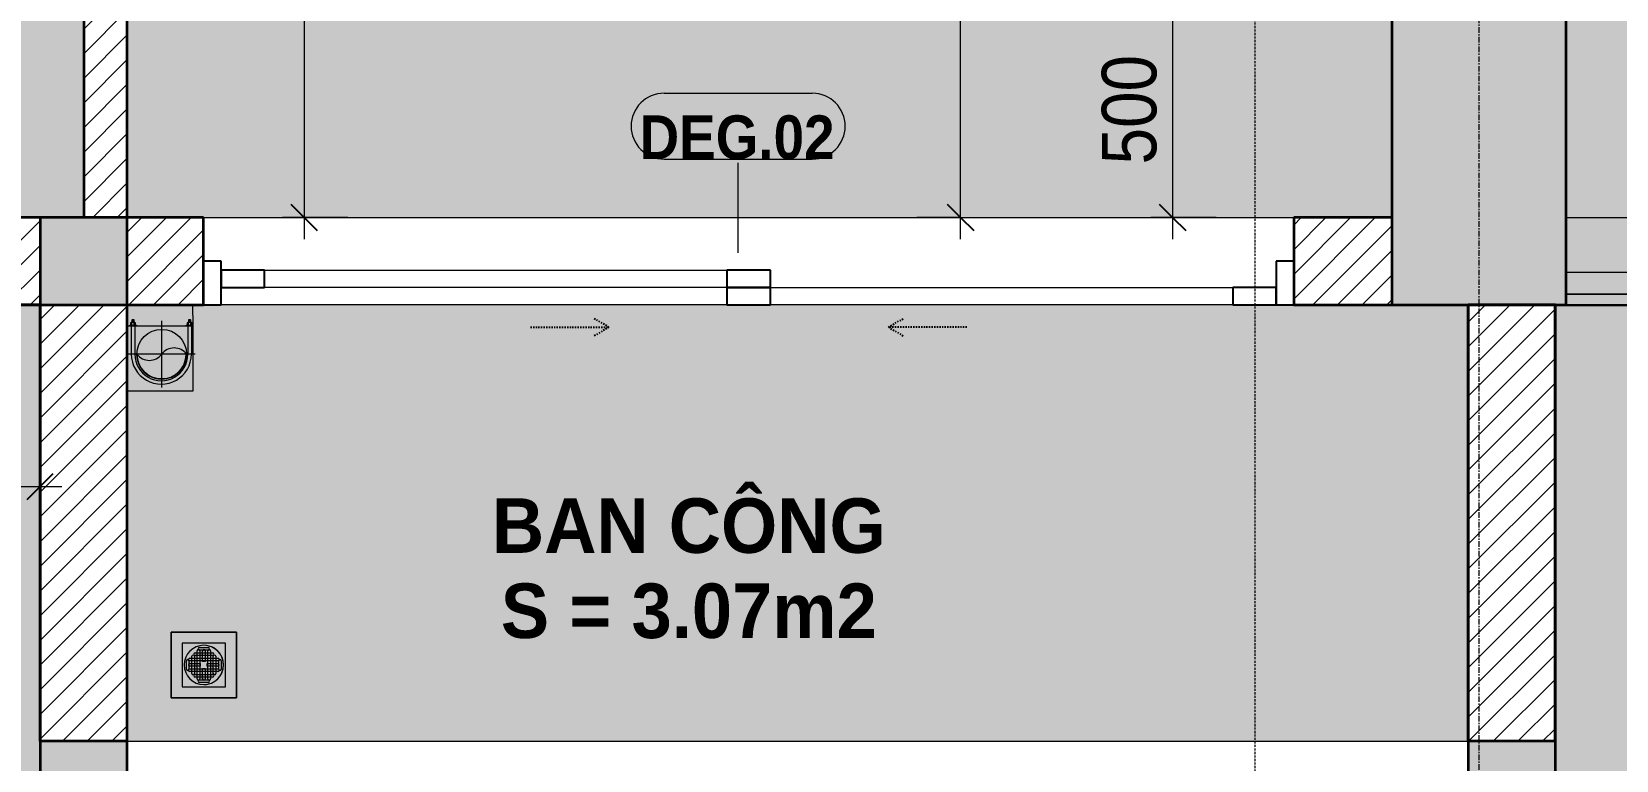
# Model space of a CAD drawing. Header units: millimetres. Extents: x 50254 to 245170, y 481 to 78637.
# Drawn here: x 57633 to 61267, y 23493 to 25163 of the extents above; entities that cross this region are included whole.
import ezdxf

# ---------------------------------------------------------------- set-up
doc = ezdxf.new("R2010")
doc.units = ezdxf.units.MM
for name, pattern in [('Dash', [6, 3, -3]), ('Dash Dot 3_16_', [7.9375, 4.7625, -1.5875, 0, -1.5875]), ('Grid Line', [22.225, 12.7, -3.175, 3.175, -3.175]), ('IMPORT-CENTER _3_', [10.16, 6.35, -1.27, 1.27, -1.27])]:
    doc.linetypes.add(name, pattern=pattern)
for name, color, linetype, lineweight in [('0-1', 7, 'Continuous', 5), ('A-ANNO-DIMS', 211, 'Continuous', 9), ('A-ANNO-DIMS-50', 211, 'Continuous', 9), ('A-DETL-GENF-1', 7, 'Continuous', 18), ('A-DETL-GENF-5', 9, 'Continuous', 18), ('A-DETL-MEDM', 33, 'Continuous', 35), ('A-DETL-THIN', 151, 'Continuous', 18), ('A-DOOR', 31, 'Continuous', 18), ('A-DOOR-4', 31, 'Continuous', 25), ('A-DOOR-FRAM', 31, 'Continuous', 25), ('A-DOOR-HDLN', 31, 'Dash', 25), ('A-DOOR-IDEN', 31, 'Continuous', 9), ('A-FLOR', 192, 'Continuous', 18), ('A-FLOR-2', 7, 'Continuous', 18), ('A-FLOR-HRAL', 11, 'Continuous', 18), ('A-FLOR-HRAL-1', 9, 'Continuous', 18), ('A-WALL', 113, 'Continuous', 18), ('A-WALL-3', 9, 'Continuous', 18), ('A-WALL-4', 250, 'Continuous', 35), ('A-WALL-6', 113, 'Continuous', 35), ('A-WALL-PATT-1', 9, 'Continuous', 18), ('A-WALL-PATT-2', 111, 'Continuous', 18), ('G-ANNO-SYMB-1', 111, 'Dash Dot 3_16_', 18), ('G-ANNO-TEXT-1', 7, 'Continuous', 9), ('G-IMPT', 8, 'Continuous', 18), ('G-IMPT-3', 8, 'IMPORT-CENTER _3_', 18), ('M-EQPM', 50, 'Continuous', 18), ('M-EQPM-1', 7, 'Continuous', 18), ('S-COLS', 52, 'Continuous', 18), ('S-COLS-6', 52, 'Continuous', 35), ('S-GRID-1', 1, 'Grid Line', 9)]:
    doc.layers.add(name, color=color, linetype=linetype, lineweight=lineweight)
doc.layers.add('A-DETL-GENF-2', color=7, linetype='Continuous', lineweight=18, transparency=0.2)
doc.styles.add('Arial_B', font='arialbd.ttf', dxfattribs={"width": 0.95, "height": 125})
doc.styles.add('Arial_B_1', font='arialbd.ttf', dxfattribs={"width": 0.9, "height": 100})
doc.styles.add('UTM Avo', font='', dxfattribs={"width": 0.9, "height": 125})
doc.styles.get('UTM Avo').set_extended_font_data('UTM Avo')
doc.dimstyles.new('1_Dim_chi_tiet_2_5', dxfattribs={"dimscale": 304.8, "dimtxt": 124.912619, "dimasz": 0.19685, "dimexe": 0.164042, "dimexo": 0.0625, "dimgap": 0.016404, "dimtad": 1, "dimdec": 0, "dimrnd": 5, "dimzin": 0, "dimdsep": 46, "dimtxsty": 'UTM Avo', "dimblk1": 'OBLIQUE', "dimblk2": 'OBLIQUE', "dimsah": 1, "dimcen": 0.09, "dimdle": 0.164042, "dimazin": 0, "dimtfac": 1, "dimtdec": 4, "dimtix": 1, "dimtmove": 0, "dimatfit": 3, "dimfxl": 0.328084, "dimfxlon": 1, "dimtvp": 1, "dimtolj": 1, "dimtzin": 0, "dimarcsym": 2})
pattern_1 = [(45, (0, 0), (-28.284271, 28.284271), [])]
pattern_2 = [(50, (0, 0), (364.3679, -31.8783), [38.1, -419.1]), (355, (0, 0), (-70.4859, 382.1133), [30.48, -335.28]), (100.451, (30.36, -2.66), (293.885, 350.2334), [32.38, -356.18]), (46.184, (0, 101.6), (542.1585, -84.0858), [57.15, -628.65]), (96.636, (45.2, 94.6), (474.805, 494.8554), [48.57, -534.27]), (351.184, (0, 101.6), (474.81, 494.85), [45.72, -502.92]), (21, (50.8, 76.2), (303.2285, -204.5305), [38.1, -419.1]), (326, (50.8, 76.2), (123.6039, 368.376), [30.48, -335.28]), (71.451, (76.07, 59.16), (426.8341, 163.8427), [32.38, -356.18]), (37.5, (0, 0), (6.17665, 169.11015), [3.353, -327.863, 3.353, -337.007, -336.55]), (37.5, (0, 0), (6.17665, 169.11015), [-671.576, 3.353, -333.197]), (7.5, (0, 0), (133.63888, 200.3615), [3.353, -190.703, 3.353, -320.243, -128.27]), (7.5, (0, 0), (133.63888, 200.3615), [-517.652, 3.353, -124.917]), (327.5, (-113.28, 0), (271.18182, -11.45836), [3.353, -123.647, 3.353, -392.887, -525.78]), (327.5, (-113.28, 0), (271.18182, -11.45836), [-523.24, 3.353, -522.427]), (317.5, (-164.08, 0), (296.2585, 50.85285), [3.353, -161.747, 3.353, -259.791, -373.38]), (317.5, (-164.08, 0), (296.2585, 50.85285), [-428.244, 3.353, -370.027]), (45, (0, 0), (-125.7236, 125.7236), []), (45, (0, 190.5), (-125.7236, 125.7236), [])]

# ---------------------------------------------------------------- blocks, each defined once
blk = doc.blocks.new('NCV_TKTC_KET CAU_rvt-1-TKCS_CĂN HỘ LOẠI 1 - MẶT BẰNG')
at = {"layer": 'A-FLOR'}
blk.add_line((61127.6, 24535.3), (61659.2, 24535.3), dxfattribs=at)
at = {"layer": 'S-COLS'}
for p, q in [((61152.6, 24611.9), (61152.6, 25536.9)), ((61127.6, 24536.9), (61152.6, 24536.9)), ((61152.6, 24536.9), (61152.6, 24561.9))]:
    blk.add_line(p, q, dxfattribs=at)
blk = doc.blocks.new('THU NUOC - THU NUOC-455054-TKCS_CĂN HỘ LOẠI 1 - MẶT BẰNG')
at = {"layer": 'M-EQPM-1'}
for p, q in [((-66.3, -70.6), (-66.3, 79.4)), ((-66.3, 79.4), (83.7, 79.4)), ((83.7, 79.4), (83.7, -70.6)), ((58.7, 54.4), (-41.3, 54.4)), ((-41.3, 54.4), (-41.3, -45.6)), ((-1.1, 44.5), (18.5, 44.5)), ((18.5, 38.5), (-1.1, 38.5)), ((58.7, -45.6), (58.7, 54.4)), ((-23.3, 19.6), (40.9, 19.6)), ((40.9, 13.6), (-23.3, 13.6)), ((-23.3, 7.2), (0.7, 7.2)), ((0.7, 1.2), (-23.3, 1.2)), ((-11, 32.1), (28.5, 32.1)), ((28.5, 26.1), (-11, 26.1)), ((0.7, 7.2), (0.7, 1.2)), ((16.7, 1.2), (16.7, 7.2)), ((16.7, 7.2), (40.9, 7.2)), ((40.9, 1.2), (16.7, 1.2)), ((-23.3, -4.8), (40.9, -4.8)), ((40.9, -10.8), (-23.3, -10.8)), ((-11, -17.3), (28.5, -17.3)), ((28.5, -23.3), (-11, -23.3)), ((-1.1, -29.6), (18.5, -29.6)), ((18.5, -35.6), (-1.1, -35.6)), ((83.7, -70.6), (-66.3, -70.6)), ((-41.3, -45.6), (58.7, -45.6))]:
    blk.add_line(p, q, dxfattribs=at)
for centre, radius, start, end in [((8.7, 4.4), 45, 0, 180), ((8.7, 4.4), 45, 360, 180), ((-1.1, 41.5), 3, 90, 270), ((18.5, 41.5), 3, 270, 90), ((8.7, 4.4), 45, 180, 0), ((8.7, 4.4), 45, 180, 360), ((-23.3, 16.6), 3, 90, 270), ((-23.3, 4.2), 3, 90, 270), ((-11, 29.1), 3, 90, 270), ((28.5, 29.1), 3, 270, 90), ((40.9, 16.6), 3, 270, 90), ((40.9, 4.2), 3, 270, 90), ((-23.3, -7.8), 3, 90, 270), ((-11, -20.3), 3, 90, 270), ((-1.1, -32.6), 3, 90, 270), ((18.5, -32.6), 3, 270, 90), ((28.5, -20.3), 3, 270, 90), ((40.9, -7.8), 3, 270, 90)]:
    blk.add_arc(centre, radius, start, end, dxfattribs=at)
blk = doc.blocks.new('Top Rail Type - Top Rail_Internal_-641390-TKCS_CĂN HỘ LOẠI 1 - MẶT BẰNG')
at = {"layer": 'A-FLOR-HRAL-1'}
for p, q in [((38244.1, 15351.2), (38750.7, 15351.2)), ((38750.7, 15301.2), (38244.1, 15301.2))]:
    blk.add_line(p, q, dxfattribs=at)
blk = doc.blocks.new('Top Rail Type - Top Rail_Internal_-V13-TKCS_CĂN HỘ LOẠI 1 - MẶT BẰNG')
at = {"layer": 'A-FLOR-HRAL-1'}
for p, q in [((38244.1, 15351.2), (38750.7, 15351.2)), ((38244.1, 15301.2), (38750.7, 15301.2))]:
    blk.add_line(p, q, dxfattribs=at)
blk = doc.blocks.new('NCV_TKTC_TANG 1_rvt-1-TKCS_CĂN HỘ LOẠI 1 - MẶT BẰNG')
at = {"layer": 'A-WALL-PATT-1'}
h = blk.add_hatch(dxfattribs=at)
h.set_pattern_fill('FP_1', color=256, style=0, pattern_type=2)
h.set_pattern_definition(pattern_1)
h.paths.add_polyline_path([(57852.6, 24736.9), (57852.6, 27736.9), (57752.6, 27736.9), (57752.6, 24737.4), (57852.6, 24736.9)])
at = {"layer": 'A-FLOR-2'}
for p, q in [((58027.6, 24736.9), (60527.6, 24736.9)), ((57852.6, 23536.9), (60927.6, 23536.9))]:
    blk.add_line(p, q, dxfattribs=at)
at = {"layer": 'A-WALL-3'}
for p, q in [((61152.6, 24736.9), (61659.2, 24736.9)), ((61659.2, 24536.9), (61152.6, 24536.9))]:
    blk.add_line(p, q, dxfattribs=at)
at = {"layer": 'A-WALL-4'}
for p, q in [((57752.6, 27736.9), (57752.6, 24737.4)), ((57852.6, 24737.4), (57852.6, 27736.9))]:
    blk.add_line(p, q, dxfattribs=at)
at = {"layer": 'A-FLOR-HRAL'}
for name in ['Top Rail Type - Top Rail_Internal_-641390-TKCS_CĂN HỘ LOẠI 1 - MẶT BẰNG', 'Top Rail Type - Top Rail_Internal_-V13-TKCS_CĂN HỘ LOẠI 1 - MẶT BẰNG']:
    blk.add_blockref(name, (22908.5, 9260.7), dxfattribs=at)
at = {"layer": 'M-EQPM', "rotation": 90.00000000000007}
blk.add_blockref('THU NUOC - THU NUOC-455054-TKCS_CĂN HỘ LOẠI 1 - MẶT BẰNG', (58032.6, 23703.1), dxfattribs=at)
blk = doc.blocks.new('DEG_02-DEG_03 - DEG_02-2500x2400mm-CỬA ĐI 02 CÁNH TRƯỢT-V2-TKCS_CĂN HỘ LOẠI 1 - MẶT BẰNG')
at = {"layer": 'A-DOOR'}
for p, q in [((-1110, 100), (-50, 100)), ((-50, 60), (-1110, 60)), ((50, 60), (1110, 60)), ((1110, 20), (50, 20))]:
    blk.add_line(p, q, dxfattribs=at)
at = {"layer": 'A-DOOR-4'}
for p, q in [((-1110, 100), (-1210, 100)), ((-1210, 100), (-1210, 60)), ((-1110, 60), (-1110, 100)), ((50, 100), (-50, 100)), ((-50, 100), (-50, 60)), ((50, 60), (50, 100)), ((-1210, 60), (-1110, 60)), ((50, 60), (-50, 60)), ((-50, 60), (-50, 20)), ((-50, 60), (50, 60)), ((50, 20), (50, 60)), ((1210, 60), (1110, 60)), ((1110, 60), (1110, 20)), ((1210, 20), (1210, 60)), ((-50, 20), (50, 20)), ((1110, 20), (1210, 20))]:
    blk.add_line(p, q, dxfattribs=at)
at = {"layer": 'A-DOOR-FRAM'}
for p, q in [((-1210, 100), (-1250, 100)), ((-1210, 0), (-1210, 100)), ((1250, 100), (1210, 100)), ((1210, 100), (1210, 0)), ((-1250, 0), (-1210, 0)), ((1210, 0), (1250, 0))]:
    blk.add_line(p, q, dxfattribs=at)
at = {"layer": 'A-DOOR-HDLN'}
for p, q in [((-500.4, 151.1), (-320.4, 151.1)), ((-320.4, 151.1), (-355, 171.1)), ((-320.4, 151.1), (-355, 131.1)), ((320.4, 151.1), (355, 171.1)), ((320.4, 151.1), (355, 131.1)), ((500.4, 151.1), (320.4, 151.1))]:
    blk.add_line(p, q, dxfattribs=at)
blk = doc.blocks.new('TKTC_XREF_251221_MB TANG 1 - TKTC_XREF_260130_MB TANG 1_dwg_THU NUOC - THU NUOC-444531-TKCS_MB TẦNG 1-4202120-TKCS_CĂN HỘ LOẠI 1 - MẶT BẰNG')
at = {"layer": 'M-EQPM'}
for p, q in [((-23.3, 10.8), (40.9, 10.8)), ((40.9, 4.8), (-23.3, 4.8)), ((-11, 23.3), (28.5, 23.3)), ((28.5, 17.3), (-11, 17.3)), ((-1.1, 35.6), (18.5, 35.6)), ((18.5, 29.6), (-1.1, 29.6)), ((-23.3, -13.6), (40.9, -13.6)), ((40.9, -19.6), (-23.3, -19.6)), ((-11, -26.1), (28.5, -26.1)), ((28.5, -32.1), (-11, -32.1)), ((-1.1, -38.5), (18.5, -38.5)), ((18.5, -44.5), (-1.1, -44.5))]:
    blk.add_line(p, q, dxfattribs=at)
at = {"layer": 'M-EQPM', "flags": 128}
for points in [[(83.7, -79.4), (83.7, 70.6), (-66.3, 70.6), (-66.3, -79.4)], [(58.7, -54.4), (58.7, 45.6), (-41.3, 45.6), (-41.3, -54.4)]]:
    blk.add_lwpolyline(points, close=True, dxfattribs=at)
for points in [[(-23.3, -1.2), (0.7, -1.2), (0.7, -7.2), (-23.3, -7.2)], [(40.9, -7.2), (16.7, -7.2), (16.7, -1.2), (40.9, -1.2)]]:
    blk.add_lwpolyline(points, dxfattribs=at)
at = {"layer": 'M-EQPM'}
for centre, radius, start, end in [((8.7, -4.4), 45, 360, 180), ((8.7, -4.4), 45, 360, 180), ((-23.3, 7.8), 3, 90, 270), ((-11, 20.3), 3, 90, 270), ((-1.1, 32.6), 3, 90, 270), ((18.5, 32.6), 3, 270, 90), ((28.5, 20.3), 3, 270, 90), ((40.9, 7.8), 3, 270, 90), ((8.7, -4.4), 45, 180, 360), ((8.7, -4.4), 45, 180, 360), ((-23.3, -4.2), 3, 90, 270), ((-23.3, -16.6), 3, 90, 270), ((-11, -29.1), 3, 90, 270), ((28.5, -29.1), 3, 270, 90), ((40.9, -4.2), 3, 270, 90), ((40.9, -16.6), 3, 270, 90), ((-1.1, -41.5), 3, 90, 270), ((18.5, -41.5), 3, 270, 90)]:
    blk.add_arc(centre, radius, start, end, dxfattribs=at)
blk = doc.blocks.new('TKTC_XREF_251221_MB TANG 1 - TKTC_XREF_260130_MB TANG 1_dwg_CUM U_DN100-4202112-TKCS_CĂN HỘ LOẠI 1 - MẶT BẰNG')
at = {"layer": 'G-IMPT'}
blk.add_hatch(color=256, dxfattribs=at).paths.add_polyline_path([(61, 0), (58.9, 15.8), (52.8, 30.5), (43.1, 43.1), (30.5, 52.8), (15.8, 58.9), (0, 61), (0, 57), (15.8, 54.6), (28.5, 49.4), (40.3, 40.3), (49.4, 28.5), (55.1, 14.7), (57, 0), (54.6, -15.8), (49.4, -28.5), (40.3, -40.3), (28.5, -49.4), (14.8, -55.1), (0, -57), (0, -61), (15.8, -58.9), (30.5, -52.8), (43.1, -43.1), (53.7, -28.5), (59.1, -14.8)])
for p, q in [((-79.1, 66.6), (-79.1, 63.4)), ((-76.6, 66.6), (-76.6, 63.4)), ((-74.6, 66.6), (-74.6, 63.4)), ((-72.7, 69.3), (-72.7, 60.7)), ((-66.9, 67.9), (-71.7, 67.9)), ((-66.9, 62.1), (-71.7, 62.1)), ((-65, 69), (0, 69)), ((-79.1, -63.4), (-79.1, -66.6)), ((-76.6, -63.4), (-76.6, -66.6)), ((-74.6, -63.4), (-74.6, -66.6)), ((-72.7, -60.7), (-72.7, -69.3)), ((-66.9, -62.1), (-71.7, -62.1)), ((-66.9, -67.9), (-71.7, -67.9)), ((-65, -69), (0, -69))]:
    blk.add_line(p, q, dxfattribs=at)
at = {"layer": 'G-IMPT', "flags": 128}
for points in [[(-72.7, 67.6), (-78.1, 67.6), (-78.1, 62.4), (-72.7, 62.4)], [(-71.7, 59.2), (-66.9, 59.2), (-66.9, 70.8), (-71.7, 70.8)], [(-66.9, 70.8), (-66.9, 72.7), (-65, 72.7), (-65, 57.3), (-66.9, 57.3), (-66.9, 59.2)], [(-65, 61), (0, 61), (0, 57)], [(-72.7, -62.4), (-78.1, -62.4), (-78.1, -67.6), (-72.7, -67.6)], [(-71.7, -70.8), (-66.9, -70.8), (-66.9, -59.2), (-71.7, -59.2)], [(-66.9, -59.2), (-66.9, -57.3), (-65, -57.3), (-65, -72.7), (-66.9, -72.7), (-66.9, -70.8)], [(-65, -61), (0, -61), (0, -57)]]:
    blk.add_lwpolyline(points, dxfattribs=at)
at = {"layer": 'G-IMPT'}
for centre, radius, start, end in [((-78.1, 66.6), 0.96, 90, 180), ((-78.1, 63.4), 0.96, 180, 270), ((-71.1, 69.3), 1.56, 112.6199, 247.3801), ((-67.9, 65), 4.8, 143.1301, 216.8699), ((-71.1, 60.7), 1.56, 112.6199, 247.3801), ((0, 0), 69, 270, 90), ((0, 0), 61, 270, 90), ((0, 0), 57, 270, 90), ((-78.1, -63.4), 0.96, 90, 180), ((-78.1, -66.6), 0.96, 180, 270), ((-71.1, -60.7), 1.56, 112.6199, 247.3801), ((-67.9, -65), 4.8, 143.1301, 216.8699), ((-71.1, -69.3), 1.56, 112.6199, 247.3801)]:
    blk.add_arc(centre, radius, start, end, dxfattribs=at)
blk = doc.blocks.new('TKTC_XREF_251221_MB TANG 1 - TKTC_XREF_260130_MB TANG 1_dwg_$cc-4202125-TKCS_CĂN HỘ LOẠI 1 - MẶT BẰNG')
at = {"layer": 'G-IMPT'}
blk.add_circle((0, 0), 0.5, dxfattribs=at)
for centre, radius, start, end in [((0, 0), 0.5, 90, 270), ((0.188, 0.25), 0.313, 126.8699, 233.1301), ((-0.188, -0.25), 0.313, 306.8699, 53.1301)]:
    blk.add_arc(centre, radius, start, end, dxfattribs=at)
at = {"layer": 'G-IMPT-3'}
for p, q in [((0, -0.673), (0, 0.673)), ((-0.673, 0), (0.673, 0))]:
    blk.add_line(p, q, dxfattribs=at)
blk = doc.blocks.new('TKTC_XREF_251221_MB TANG 1 - TKTC_XREF_260130_MB TANG 1_dwg-4202109-TKCS_CĂN HỘ LOẠI 1 - MẶT BẰNG')
at = {"layer": 'G-IMPT', "flags": 128}
blk.add_lwpolyline([(-145299.1, -376809.7), (-145298.8, -376857.6), (-145148.3, -376857.6), (-145148.6, -376809.7)], dxfattribs=at)
blk.add_lwpolyline([(-145148.6, -376857.7), (-145148.6, -377007.4), (-145298.9, -377007.4), (-145298.9, -376857.7)], close=True, dxfattribs=at)
for name, p, xscale, yscale, zscale, rotation in [('TKTC_XREF_251221_MB TANG 1 - TKTC_XREF_260130_MB TANG 1_dwg_$cc-4202125-TKCS_CĂN HỘ LOẠI 1 - MẶT BẰNG', (-145220.1, -376922.6), 113.7150000000073, 113.7150000000073, 113.7150000000073, 89.99900866374671), ('TKTC_XREF_251221_MB TANG 1 - TKTC_XREF_260130_MB TANG 1_dwg_CUM U_DN100-4202112-TKCS_CĂN HỘ LOẠI 1 - MẶT BẰNG', (-145221, -376922.6), 0.9975000000000007, 0.9975000000000007, 0.9975000000000007, 270.0009913382947)]:
    blk.add_blockref(name, p, dxfattribs=dict(xscale=xscale, yscale=yscale, zscale=zscale, rotation=rotation))
blk.add_blockref('TKTC_XREF_251221_MB TANG 1 - TKTC_XREF_260130_MB TANG 1_dwg_THU NUOC - THU NUOC-444531-TKCS_MB TẦNG 1-4202120-TKCS_CĂN HỘ LOẠI 1 - MẶT BẰNG', (-145132.3, -377630.4))
blk = doc.blocks.new('TKTC_XREF_251221_MB TANG 1 - TKTC_XREF_251221_MB TANG 1-2038492-TKCS_CĂN HỘ LOẠI 1 - MẶT BẰNG')
blk.add_blockref('TKTC_XREF_251221_MB TANG 1 - TKTC_XREF_260130_MB TANG 1_dwg-4202109-TKCS_CĂN HỘ LOẠI 1 - MẶT BẰNG', (169499.1, 384109.7))
blk = doc.blocks.new('DIMBLOCK2-TKCS_CĂN HỘ LOẠI 1 - MẶT BẰNG')
at = {"layer": 'A-ANNO-DIMS-50'}
for p, q in [((52752.6, 24220.4), (52752.6, 24070.4)), ((52752.6, 24120.4), (52752.6, 24220.4)), ((57652.6, 24220.4), (57652.6, 24070.4)), ((57652.6, 24120.4), (57652.6, 24220.4)), ((52702.6, 24120.4), (57702.6, 24120.4))]:
    blk.add_line(p, q, dxfattribs=at)
at = {"layer": 'A-ANNO-DIMS-50', "lineweight": 25}
for p, q in [((52752.6, 24120.4), (52782.6, 24150.4)), ((57652.6, 24120.4), (57682.6, 24150.4)), ((52752.6, 24120.4), (52722.6, 24090.4)), ((57652.6, 24120.4), (57622.6, 24090.4))]:
    blk.add_line(p, q, dxfattribs=at)
at = {"layer": 'A-ANNO-DIMS-50', "color": 0, "insert": (55031.4, 24282.8), "char_height": 125, "width": 410.824, "attachment_point": 1, "line_spacing_factor": 1.110334, "style": 'UTM Avo'}
blk.add_mtext('4900', dxfattribs=at)
blk = doc.blocks.new('_Oblique')
at = {"color": 0, "linetype": 'ByBlock', "lineweight": -2}
blk.add_line((-0.5, -0.5), (0.5, 0.5), dxfattribs=at)
blk = doc.blocks.new('DIMBLOCK6-TKCS_CĂN HỘ LOẠI 1 - MẶT BẰNG')
at = {"layer": 'A-ANNO-DIMS-50', "lineweight": 25}
for p, q in [((60249.9, 25236.9), (60219.9, 25266.9)), ((60249.9, 25236.9), (60279.9, 25206.9)), ((60249.9, 24737.4), (60219.9, 24767.4)), ((60249.9, 24737.4), (60279.9, 24707.4))]:
    blk.add_line(p, q, dxfattribs=at)
at = {"layer": 'A-ANNO-DIMS-50'}
for p, q in [((60349.9, 25236.9), (60199.9, 25236.9)), ((60249.9, 25236.9), (60249.9, 24687.4)), ((60249.9, 25236.9), (60349.9, 25236.9)), ((60349.9, 24737.4), (60199.9, 24737.4)), ((60249.9, 24737.4), (60349.9, 24737.4))]:
    blk.add_line(p, q, dxfattribs=at)
at = {"layer": 'A-ANNO-DIMS-50', "color": 0, "insert": (60087.5, 24858.8), "char_height": 125, "width": 308.118, "attachment_point": 1, "rotation": 90, "line_spacing_factor": 1.110334, "style": 'UTM Avo'}
blk.add_mtext('500', dxfattribs=at)
blk = doc.blocks.new('DIMBLOCK7-TKCS_CĂN HỘ LOẠI 1 - MẶT BẰNG')
at = {"layer": 'A-ANNO-DIMS-50', "lineweight": 25}
for p, q in [((59763.6, 33336.9), (59733.6, 33366.9)), ((59763.6, 33336.9), (59793.6, 33306.9)), ((59763.6, 24737.4), (59733.6, 24767.4)), ((59763.6, 24737.4), (59793.6, 24707.4))]:
    blk.add_line(p, q, dxfattribs=at)
at = {"layer": 'A-ANNO-DIMS-50'}
for p, q in [((59763.6, 24687.4), (59763.6, 33386.9)), ((59663.6, 33336.9), (59813.6, 33336.9)), ((59763.6, 33336.9), (59663.6, 33336.9)), ((59663.6, 24737.4), (59813.6, 24737.4)), ((59763.6, 24737.4), (59663.6, 24737.4))]:
    blk.add_line(p, q, dxfattribs=at)
at = {"layer": 'A-ANNO-DIMS-50', "color": 0, "insert": (59601.2, 28866), "char_height": 125, "width": 410.824, "attachment_point": 1, "rotation": 90, "line_spacing_factor": 1.110334, "style": 'UTM Avo'}
blk.add_mtext('8600', dxfattribs=at)
blk = doc.blocks.new('DIMBLOCK10-TKCS_CĂN HỘ LOẠI 1 - MẶT BẰNG')
at = {"layer": 'A-ANNO-DIMS-50'}
for p, q in [((58158.2, 27836.9), (58308.2, 27836.9)), ((58258.2, 27836.9), (58158.2, 27836.9)), ((58258.2, 27836.9), (58258.2, 24687.4)), ((58358.2, 24737.4), (58208.2, 24737.4)), ((58258.2, 24737.4), (58358.2, 24737.4))]:
    blk.add_line(p, q, dxfattribs=at)
at = {"layer": 'A-ANNO-DIMS-50', "lineweight": 25}
for p, q in [((58258.2, 27836.9), (58228.2, 27866.9)), ((58258.2, 27836.9), (58288.2, 27806.9)), ((58258.2, 24737.4), (58228.2, 24767.4)), ((58258.2, 24737.4), (58288.2, 24707.4))]:
    blk.add_line(p, q, dxfattribs=at)
at = {"layer": 'A-ANNO-DIMS-50', "color": 0, "insert": (58095.8, 26116), "char_height": 125, "width": 410.824, "attachment_point": 1, "rotation": 90, "line_spacing_factor": 1.110334, "style": 'UTM Avo'}
blk.add_mtext('3100', dxfattribs=at)
blk = doc.blocks.new('STN_Door Tag - STN_Door Tag-1788670-TKCS_CĂN HỘ LOẠI 1 - MẶT BẰNG')
at = {"layer": 'A-DOOR-IDEN'}
for p, q in [((-3.37, 1.495), (3.431, 1.495)), ((-3.37, -1.524), (3.431, -1.524))]:
    blk.add_line(p, q, dxfattribs=at)
for centre, start, end in [((-3.37, -0.015), 90, 270), ((3.431, -0.015), 270, 90)]:
    blk.add_arc(centre, 1.509, start, end, dxfattribs=at)

msp = doc.modelspace()

# ---------------------------------------------------------------- hatches: boundary and pattern name
at = {"layer": 'A-DETL-GENF-1'}
for points in [[(60752.6, 24737.4), (60752.6, 25536.9), (60852.6, 25536.9), (60852.5, 32236.9), (60727.6, 32237), (60727.6, 33336.9), (57852.6, 33336.9), (57852.6, 28836.9), (54552.6, 28836.9), (54552.6, 27836.9), (57852.6, 27836.9), (57852.6, 24737.4), (60535.5, 24737.4)], [(54152.6, 24737.4), (57752.6, 24737.4), (57752.6, 27736.9), (54152.6, 27736.9), (54152.6, 24796.7)]]:
    msp.add_hatch(color=256, dxfattribs=at).paths.add_polyline_path(points)
h = msp.add_hatch(color=256, dxfattribs=at)
h.paths.add_polyline_path([(60925.9, 23536.9), (60925.9, 24536.9), (57852.6, 24536.9), (57852.6, 23536.9), (60548.4, 23536.9)])
h.paths.add_polyline_path([(57930.7, 24363.2), (57914.9, 24365.2), (57900.3, 24371.3), (57887.7, 24381), (57878, 24393.6), (57871.9, 24408.3), (57869.8, 24424), (57873.8, 24424), (57876.2, 24408.3), (57881.4, 24395.6), (57890.5, 24383.8), (57902.3, 24374.8), (57916, 24369.1), (57930.7, 24367.2), (57946.4, 24369.5), (57959.1, 24374.8), (57970.9, 24383.8), (57979.9, 24395.6), (57985.6, 24409.3), (57987.5, 24424), (57991.5, 24424), (57989.5, 24408.3), (57983.4, 24393.6), (57973.7, 24381), (57959.1, 24370.5), (57945.4, 24365.1)])
at = {"layer": 'A-DETL-GENF-2'}
h = msp.add_hatch(color=256, dxfattribs=at)
h.paths.add_polyline_path([(54313.5, 22726.9), (61509.2, 22726.9), (61548, 22732), (61584.2, 22747), (61615.3, 22770.9), (61639.1, 22801.9), (61654.1, 22838.1), (61659.2, 22876.9), (61659.2, 34060.7), (61654.1, 34099.5), (61639.1, 34135.7), (61615.3, 34166.8), (61584.2, 34190.6), (61548, 34205.6), (61509.2, 34210.7), (52174, 34210.7), (52135.1, 34205.6), (52099, 34190.6), (52067.9, 34166.8), (52044, 34135.7), (52029.1, 34099.5), (52024, 34060.7), (52024, 22876.9), (52029.1, 22838.1), (52044, 22801.9), (52067.9, 22770.9), (52099, 22747), (52135.1, 22732), (52174, 22726.9), (52927.6, 22726.9)])
h.paths.add_polyline_path([(52920.5, 23335.3), (52725.9, 23335.3), (52725.9, 24536.9), (52552.6, 24536.9), (52552.6, 25536.9), (52652.6, 25536.9), (52652.6, 32236.9), (52527.6, 32237), (52527.8, 33537), (61177.6, 33536.9), (61177.5, 32236.9), (61052.5, 32237), (61052.6, 25536.9), (61152.6, 25536.9), (61152.6, 25342.2), (61156, 25341.8), (61167.6, 25337), (61177.6, 25329.3), (61186, 25317.8), (61190.2, 25307), (61191.8, 25295.3), (61190.1, 25282.8), (61185.3, 25271.1), (61177.7, 25261.2), (61166.2, 25252.9), (61155.3, 25248.6), (61152.6, 25248.3), (61152.6, 24536.9), (61126, 24536.9), (61126, 23536.9), (61127.6, 23536.9), (61127.6, 23336.9), (57652.6, 23337.4), (57652.6, 24536.9), (52925.9, 24536.4), (52925.9, 23536.9), (52927.6, 23536.9), (52927.6, 23336.9), (52925.9, 23336.9), (52925.9, 23335.3)])
h.paths.add_polyline_path([(61152.6, 25251.4), (61156.1, 25252.1), (61167.7, 25257.5), (61175.5, 25263.5), (61182.6, 25272.8), (61187.1, 25283.7), (61188.6, 25295.3), (61186.7, 25307.8), (61181.3, 25319.4), (61175.4, 25327.1), (61166.1, 25334.3), (61155.2, 25338.7), (61152.6, 25338.7), (61152.6, 25251.8)])
at = {"layer": 'A-DETL-GENF-5'}
h = msp.add_hatch(dxfattribs=at)
h.set_pattern_fill('FP_2', color=256, style=0, pattern_type=2)
h.set_pattern_definition(pattern_2)
h.paths.add_polyline_path([(61126, 23336.9), (61127.6, 23337.4), (61127.6, 23536.9), (60927.6, 23536.9), (60927.6, 23336.9)])
h.paths.add_polyline_path([(52927.6, 23336.9), (52927.6, 23536.9), (52727.6, 23536.9), (52727.6, 23336.9), (52925.9, 23336.9)])
h.paths.add_polyline_path([(57852.6, 23339), (57852.6, 23536.9), (57652.6, 23536.9), (57652.6, 23339), (57757, 23339)])
h.paths.add_polyline_path([(61052.6, 24536.9), (61152.6, 24536.9), (61152.6, 25536.9), (60752.6, 25536.9), (60752.6, 24536.9), (60927.6, 24536.9)])
h.paths.add_polyline_path([(52852.6, 24536.9), (52952.6, 24536.9), (52952.6, 25536.9), (52552.6, 25536.9), (52552.6, 24536.9), (52727.6, 24536.9)])
h.paths.add_polyline_path([(54252.5, 24536.9), (54252.5, 24736.9), (54052.6, 24736.9), (54052.6, 24536.9), (54152.6, 24536.9)])
h.paths.add_polyline_path([(57852.6, 24537.4), (57852.6, 24737.4), (57652.6, 24736.9), (57652.6, 24537.4), (57752.6, 24537.4)])
h.paths.add_polyline_path([(57752.6, 27736.9), (57852.6, 27736.9), (57852.6, 27836.9), (57654.2, 27836.9), (57654.2, 27736.9)])
h.paths.add_polyline_path([(54252.6, 27736.9), (54252.6, 27836.9), (54052.6, 27836.9), (54052.6, 27736.9), (54152.6, 27736.9)])
h.paths.add_polyline_path([(54452.6, 28836.9), (54552.6, 28836.9), (54552.6, 28936.9), (54352.6, 28936.9), (54352.6, 28836.9), (54361.1, 28836.9)])
h.paths.add_polyline_path([(52852.6, 28836.9), (52852.6, 29036.9), (52652.6, 29036.9), (52652.6, 28836.9)])
h.paths.add_polyline_path([(61052.5, 28836.9), (61052.6, 28836.9), (61052.5, 29036.9), (60852.6, 29036.9), (60852.6, 28836.9)])
h.paths.add_polyline_path([(57652.6, 28836.9), (57852.6, 28836.9), (57852.6, 28936.9), (57652.6, 28936.9), (57652.6, 28848.1)])
h.paths.add_polyline_path([(57752.6, 31236.9), (57852.6, 31236.9), (57852.6, 31336.9), (57652.6, 31336.9), (57652.6, 31236.9), (57747.6, 31236.9)])
h.paths.add_polyline_path([(61152.6, 32237), (61177.6, 32237), (61177.6, 33537), (60727.6, 33536.9), (60727.6, 32237), (61052.6, 32237)])
h.paths.add_polyline_path([(52527.6, 32237), (52977.6, 32237), (52977.6, 33537), (52527.6, 33536.9), (52527.6, 32237)])
h.paths.add_polyline_path([(56452.6, 33336.9), (56652.6, 33336.9), (56652.6, 33536.9), (56452.6, 33536.9)])
at = {"layer": 'A-WALL-PATT-2'}
h = msp.add_hatch(dxfattribs=at)
h.set_pattern_fill('FP_1', color=256, style=0, pattern_type=2)
h.set_pattern_definition(pattern_1)
h.paths.add_polyline_path([(57652.6, 24536.9), (57652.6, 24736.9), (56652.6, 24736.9), (56652.6, 24536.9), (57448.3, 24536.9)])
h.paths.add_polyline_path([(55252.6, 24536.9), (55252.6, 24736.9), (54252.5, 24736.9), (54252.5, 24536.9), (54752.6, 24536.9)])
h = msp.add_hatch(dxfattribs=at)
h.set_pattern_fill('FP_1', color=256, style=0, pattern_type=2)
h.set_pattern_definition(pattern_1)
h.paths.add_polyline_path([(60527.6, 24536.9), (60752.6, 24537.4), (60752.6, 24736.9), (60527.6, 24736.9), (60527.6, 24537.4)])
h.paths.add_polyline_path([(57852.6, 24536.9), (58027.6, 24537.4), (58027.6, 24736.9), (57852.6, 24736.9), (57852.6, 24537.4)])
h = msp.add_hatch(dxfattribs=at)
h.set_pattern_fill('FP_1', color=256, style=0, pattern_type=2)
h.set_pattern_definition(pattern_1)
h.paths.add_polyline_path([(57757, 23536.9), (57852.6, 23536.9), (57852.6, 24536.9), (57652.6, 24536.9), (57652.6, 23536.9)])
h = msp.add_hatch(dxfattribs=at)
h.set_pattern_fill('FP_1', color=256, style=0, pattern_type=2)
h.set_pattern_definition(pattern_1)
h.paths.add_polyline_path([(61126, 23536.9), (61126, 24536.9), (60927.6, 24536.9), (60927.6, 23536.9)])
at = {"layer": 'S-COLS'}
h = msp.add_hatch(dxfattribs=at)
h.set_pattern_fill('FP_2', color=256, style=0, pattern_type=2)
h.set_pattern_definition(pattern_2)
h.paths.add_polyline_path([(57852.6, 24536.9), (57852.6, 24537.4), (57852.6, 24537.4), (57752.6, 24536.9)])

# ---------------------------------------------------------------- linework, layer by layer
at = {"layer": 'A-DETL-MEDM'}
for p, q in [((60752.6, 25536.9), (60752.6, 24536.9)), ((61152.6, 24536.9), (61152.6, 25536.9)), ((57852.6, 24737.4), (57652.6, 24737.4)), ((57652.6, 24737.4), (57652.6, 24537.4)), ((57852.6, 24537.4), (57852.6, 24737.4)), ((57652.6, 24536.9), (54252.5, 24536.9)), ((57652.6, 24537.4), (57852.6, 24537.4)), ((57652.6, 23536.9), (57652.6, 24536.9)), ((60752.6, 24536.9), (61152.6, 24536.9)), ((61126, 24536.9), (61126, 23536.9)), ((57652.6, 23536.9), (57652.6, 23339)), ((57852.6, 23536.9), (57652.6, 23536.9)), ((57852.6, 23339), (57852.6, 23536.9)), ((60927.6, 23536.9), (60927.6, 23336.9)), ((61127.6, 23536.9), (60927.6, 23536.9)), ((61127.6, 23336.9), (61127.6, 23536.9))]:
    msp.add_line(p, q, dxfattribs=at)
at = {"layer": 'A-DETL-THIN'}
for p, q in [((57752.6, 24737.4), (57752.6, 27736.9)), ((57852.6, 27736.9), (57852.6, 24737.4)), ((54152.6, 24737.4), (57652.6, 24737.4)), ((57852.6, 24737.4), (60752.6, 24737.4)), ((57852.6, 24537.4), (57852.6, 23536.9)), ((60752.6, 24537.4), (57852.6, 24537.4)), ((60925.9, 23536.9), (60925.9, 24536.9)), ((57852.6, 23536.9), (60925.9, 23536.9))]:
    msp.add_line(p, q, dxfattribs=at)
at = {"layer": 'A-DOOR-IDEN'}
msp.add_line((59253.5, 24655.9), (59253.5, 24862.8), dxfattribs=at)
at = {"layer": 'A-WALL'}
for p, q in [((57652.6, 24537.4), (57652.6, 24736.9)), ((58027.6, 24736.9), (60527.6, 24736.9)), ((57852.6, 24536.9), (57652.6, 24536.9)), ((59227.6, 24536.9), (58067.6, 24536.9))]:
    msp.add_line(p, q, dxfattribs=at)
at = {"layer": 'A-WALL-6'}
for p, q in [((57652.6, 24736.9), (56652.6, 24736.9)), ((58027.6, 24736.9), (57852.6, 24736.9)), ((58027.6, 24536.9), (58027.6, 24736.9)), ((60752.6, 24736.9), (60527.6, 24736.9)), ((60527.6, 24736.9), (60527.6, 24536.9)), ((56652.6, 24536.9), (57652.6, 24536.9)), ((57652.6, 24536.9), (57652.6, 23536.9)), ((57852.6, 23536.9), (57852.6, 24536.9)), ((57852.6, 24536.9), (58027.6, 24536.9)), ((60527.6, 24536.9), (60752.6, 24536.9)), ((60927.6, 24536.9), (60927.6, 23536.9)), ((61127.6, 24536.9), (60927.6, 24536.9)), ((61127.6, 23536.9), (61127.6, 24536.9))]:
    msp.add_line(p, q, dxfattribs=at)
at = {"layer": 'G-ANNO-SYMB-1'}
msp.add_line((60438.3, 34556), (60438.3, 21955.4), dxfattribs=at)
at = {"layer": 'S-COLS'}
for p, q in [((57652.6, 24736.9), (57652.6, 24537.4)), ((57652.6, 24536.9), (57852.6, 24536.9))]:
    msp.add_line(p, q, dxfattribs=at)
at = {"layer": 'S-COLS-6'}
msp.add_line((57652.6, 23536.9), (57652.6, 23339), dxfattribs=at)
at = {"layer": 'S-GRID-1'}
for p, q in [((60952.6, 23249.2), (60952.6, 33246.7)), ((61041.9, 24536.9), (52611.2, 24536.9)), ((62291.9, 24536.9), (61041.9, 24536.9))]:
    msp.add_line(p, q, dxfattribs=at)

# ---------------------------------------------------------------- block references
at = {"layer": '0-1'}
for name in ['NCV_TKTC_KET CAU_rvt-1-TKCS_CĂN HỘ LOẠI 1 - MẶT BẰNG', 'NCV_TKTC_TANG 1_rvt-1-TKCS_CĂN HỘ LOẠI 1 - MẶT BẰNG']:
    msp.add_blockref(name, (0, 0), dxfattribs=at)
at = {"layer": 'A-DOOR', "rotation": 180}
msp.add_blockref('DEG_02-DEG_03 - DEG_02-2500x2400mm-CỬA ĐI 02 CÁNH TRƯỢT-V2-TKCS_CĂN HỘ LOẠI 1 - MẶT BẰNG', (59277.6, 24636.9), dxfattribs=at)
at = {"layer": 'A-DOOR-IDEN', "xscale": 49.99999999999998, "yscale": 49.99999999999998, "zscale": 49.99999999999998}
msp.add_blockref('STN_Door Tag - STN_Door Tag-1788670-TKCS_CĂN HỘ LOẠI 1 - MẶT BẰNG', (59252, 24947.3), dxfattribs=at)
at = {"layer": 'M-EQPM'}
msp.add_blockref('TKTC_XREF_251221_MB TANG 1 - TKTC_XREF_251221_MB TANG 1-2038492-TKCS_CĂN HỘ LOẠI 1 - MẶT BẰNG', (33652.6, 17236.9), dxfattribs=at)

# ---------------------------------------------------------------- texts
at = {"layer": 'A-DOOR-IDEN', "insert": (59251, 24920.6), "char_height": 100, "width": 458.55, "attachment_point": 5, "line_spacing_factor": 0.936439, "style": 'Arial_B_1'}
msp.add_mtext('\\pt2.25,4.5,6.75,9,11.25,13.5,15.75,18,20.25,22.5,24.75,27,29.25,31.5,33.75,36,38.25,40.5,42.75,45,47.25,49.5,51.75,54,56.25,58.5,60.75,63,65.25,67.5,69.75,72;DEG.02', dxfattribs=at)
at = {"layer": 'G-ANNO-TEXT-1', "insert": (59140.4, 23932.6), "char_height": 125, "width": 1017.925, "attachment_point": 5, "line_spacing_factor": 0.936439, "style": 'Arial_B'}
msp.add_mtext('\\pt570,1140,1710,2280,2850,3420,3990,4560,5130,5700,6270,6840,7410,7980,8550,9120,9690,10260,10830,11400,11970,12540,13110,13680,14250,14820,15390,15960,16530,17100,17670,18240;BAN CÔNG\\PS = 3.07m2', dxfattribs=at)

# ---------------------------------------------------------------- dimensions: what is measured, and where the dimension line sits
at = {"layer": 'A-ANNO-DIMS'}
for base, p1, p2, override, picture, middle in [((59763.5769, 33336.936), (59663.5769, 24737.3629), (59663.5769, 33336.936), {"dimpost": '<>', "dimfxl": 8599.573178}, 'DIMBLOCK7-TKCS_CĂN HỘ LOẠI 1 - MẶT BẰNG', (59693.8918, 29037.1494)), ((58258.2266, 24737.3629), (58158.2266, 27836.936), (58358.2266, 24737.3629), {"dimpost": '<>', "dimfxl": 3106.018977}, 'DIMBLOCK10-TKCS_CĂN HỘ LOẠI 1 - MẶT BẰNG', (58188.5416, 26287.1494)), ((60249.9208, 24737.3629), (60349.9208, 25236.936), (60349.9208, 24737.3629), {"dimpost": '<>', "dimfxl": 499.573178}, 'DIMBLOCK6-TKCS_CĂN HỘ LOẠI 1 - MẶT BẰNG', (60180.2358, 24987.1494))]:
    dim = msp.add_linear_dim(base=base, p1=p1, p2=p2, angle=90, dimstyle='1_Dim_chi_tiet_2_5', override=override, dxfattribs=at)
    dim.commit()
    dim.dimension.update_dxf_attribs({"geometry": picture, "text_midpoint": middle})
dim = msp.add_linear_dim(base=(57652.6, 24120.4), p1=(52752.6, 24220.4), p2=(57652.6, 24220.4), dimstyle='1_Dim_chi_tiet_2_5', override={"dimpost": '<>', "dimfxl": 4900}, dxfattribs=at)
dim.commit()
dim.dimension.update_dxf_attribs({"geometry": 'DIMBLOCK2-TKCS_CĂN HỘ LOẠI 1 - MẶT BẰNG', "text_midpoint": (55202.6, 24190.1)})

doc.saveas('drawing.dxf')
